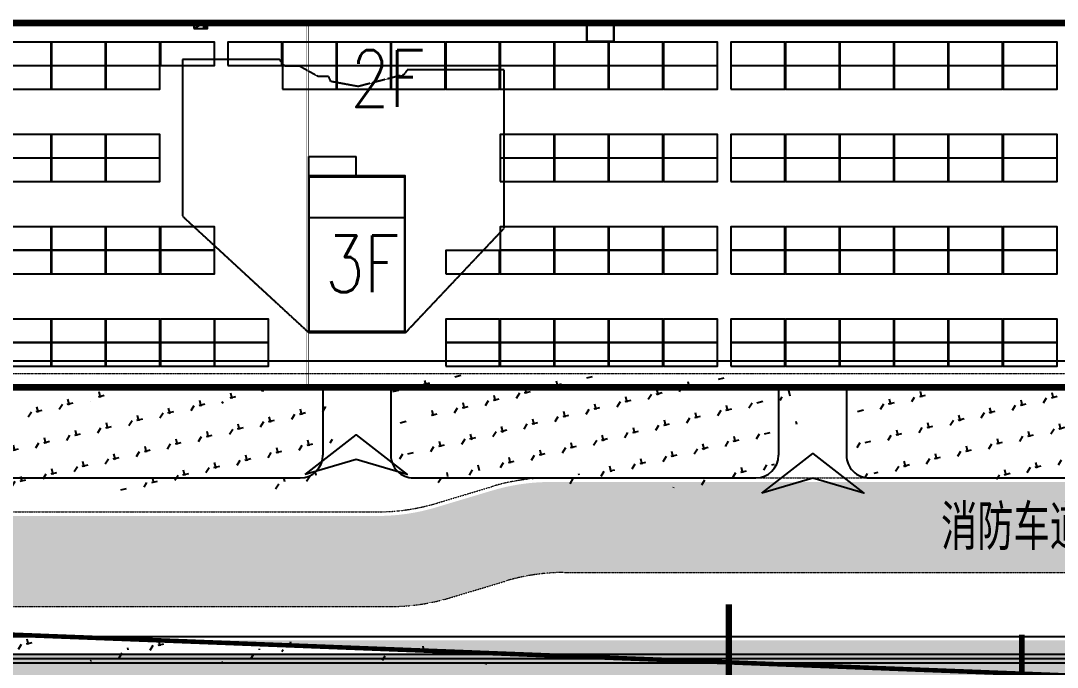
# Model space of a CAD drawing. Header units: metres. Extents: x -330863 to 383137, y -246038 to 314990.
# Drawn here: x -46220 to -436, y -158214 to -129651 of the extents above; entities that cross this region are included whole.
import ezdxf

# ---------------------------------------------------------------- set-up
doc = ezdxf.new("R2010")
doc.units = ezdxf.units.M
for name, pattern in [('DASH', [0.35, 0.25, -0.1]), ('DASHED', [1.524, 1.27, -0.254]), ('DOTE', [2.4200000000000004, 2, -0.2, 0.02, -0.2]), ('HIDDEN', [0.375, 0.25, -0.125]), ('X2', [10, 8, -2])]:
    doc.linetypes.add(name, pattern=pattern)
for name, color, linetype in [('-GRASS', 114, 'Continuous'), ('-建筑轮廓线', 7, 'Continuous'), ('-总图道路', 7, 'Continuous'), ('-文字', 7, 'Continuous'), ('A-fence', 6, 'Continuous'), ('A-landscape', 41, 'Continuous'), ('S_其它', 7, 'Continuous'), ('S市政接口', 7, 'Continuous'), ('农转用2000坐标', 6, 'Continuous'), ('单元区域外轮廓', 7, 'ByLayer'), ('组件', 7, 'ByLayer'), ('逆变器', 7, 'ByLayer'), ('阴影', 8, 'DASHED'), ('障碍物', 7, 'ByLayer')]:
    doc.layers.add(name, color=color, linetype=linetype)
doc.layers.add('DOTE', color=7, linetype='DOTE', lineweight=0)
doc.layers.add('X消防车道', color=6, linetype='HIDDEN', lineweight=18)
doc.styles.add('-hzdxcROMANS', font='ROMANS.shx', dxfattribs={"width": 0.8, "bigfont": 'hztxt.shx'})
doc.styles.add('_HZTXT', font='simplex.shx', dxfattribs={"width": 0.8, "bigfont": 'hztxt.shx'})
doc.linetypes.add('FENCELINE2', pattern='A,0.25,-0.1,[132,ltypeshp.shx,S=0.1,R=0,X=-0.1,Y=0],-0.1,1', length=1.45)
pattern_1 = [(58.51216201923266, (-1970228605.701966, -2547630934.377606), (-329.7050402672918, 1372.037246682207), [264.5806600000001, -1731.010149999999]), (13.51216201923265, (-1970228605.701966, -2547630934.377606), (-329.7052649889981, 1372.038181840949), [264.58066, -1146.516149999998]), (103.5121620192325, (-1970228605.701966, -2547630934.377606), (-1372.038181840949, -329.7052649889981), [264.5806599999999, -1146.516149999997])]

# ---------------------------------------------------------------- blocks, each defined once
blk = doc.blocks.new('*U0')
at = {"layer": '单元区域外轮廓', "color": 2}
for points in [[(-82799.9985204637, -129651.2471556664, 10100), (65100.00312753022, -129651.2471556664, 10100), (65100.00312753022, -145848.7498986721, 10100), (-82799.9985204637, -145848.7498986721, 10100)], [(-82799.9985204637, -129651.2471556664, 10700), (65100.00312753022, -129651.2471556664, 10700), (65100.00312753022, -145848.7498986721, 10700), (-82799.9985204637, -145848.7498986721, 10700)]]:
    blk.add_polyline3d(points, close=True, dxfattribs=at)
at = {"flags": 1}
for tag in ['ground_elevation', 'unit_id', 'unit_name', 'parapet_height', 'is_enable_parapet']:
    blk.add_attdef(tag, (0, 0), '', height=2.5, dxfattribs=at)
blk = doc.blocks.new('*U3', base_point=(30.5, 17.25))
at = {"color": 0}
for p, q in [((0, 0), (61, 34.5)), ((39.7341379310345, 17.4009375), (57.29442528735632, 17.4009375)), ((39.7341379310345, 9.21796875), (57.29442528735632, 9.21796875))]:
    blk.add_line(p, q, dxfattribs=at)
blk.add_lwpolyline([(0, 0), (61, 0), (61, 34.5), (0, 34.5)], close=True, dxfattribs=at)
blk.add_lwpolyline([(3.288390804597701, 25.774375, -0.6815), (11.06063218390805, 28.908125), (17.89333333333333, 22.611875, 0.6815), (25.64103448275863, 25.774375)], format="xyb", dxfattribs=at)
blk = doc.blocks.new('*U354')
at = {"layer": '障碍物', "color": 1}
blk.add_polyline3d([(-33499.99852009118, -136484.8201137781, 10), (-29249.99852031469, -136484.8201137781, 10), (-29249.99852031469, -143384.820112586, 10), (-33499.99852009118, -143384.820112586, 10), (-33499.99852009118, -136484.8201137781, 10)], close=True, dxfattribs=at)
at = {"flags": 1}
for tag in ['shape', 'height']:
    blk.add_attdef(tag, (0, 0), '', height=2.5, dxfattribs=at)
blk = doc.blocks.new('*U1')
at = {"color": 0}
blk.add_polyline3d([(0, 0, 0), (238.4, 0, 0), (238.4, 102.9903112381355, 37.48540770849329), (0, 102.9903112381355, 37.48540770849329)], close=True, dxfattribs=at)
at = {"flags": 1}
for tag in ['voco', 'vmpo', 'mounting-hole-spacing1', 'mounting-hole-spacing2', 'module-material', 'theme', 'silicon-material', 'userid', 'company-name', 'note', 'name', 'panel-width', 'panel-height', 'panel-length', 'pmax', 'id', 'impo', 'isco']:
    blk.add_attdef(tag, (0, 0), '', height=2.5, dxfattribs=at)
blk = doc.blocks.new('A$C163D69A9')
at = {"layer": 'S市政接口'}
for points, const_width in [([(173.6638063651044, 6.279347056988625), (179.5135769024491, -3.271160766948014)], 0.25), ([(168.3393770885304, -9.791230992879717), (161.9288903302513, 0.6747186635620892)], 0.28)]:
    blk.add_lwpolyline(points, dxfattribs=dict(at, const_width=const_width))
at = {"layer": 'S市政接口', "linetype": 'DASH', "ltscale": 0.005, "flags": 1}
for tag, p in [('UNIT', (-40.65508795378264, 255.7747606793419)), ('SPEC', (-40.65493125846842, 255.7745048538782)), ('WHAT', (-40.65477456321239, 255.7742490284145))]:
    blk.add_attdef(tag, p, '', height=0.0003, rotation=31.48782742150578, dxfattribs=at)

msp = doc.modelspace()

# ---------------------------------------------------------------- hatches: boundary and pattern name
at = {"layer": '-GRASS'}
h = msp.add_hatch(dxfattribs=at)
h.set_pattern_fill('GRASS', color=256, scale=500, angle=-31.48783798076735)
h.set_pattern_definition(pattern_1)
h.paths.add_polyline_path([(-33874.98108425411, -150028.749901168, 0.4142084554019896), (-32874.99852041714, -149028.7499007024), (-32874.99852064997, -146028.7499007024), (-58224.99852056847, -146028.7499007024), (-58224.99852056847, -149028.7499007024, 0.4142135623758126), (-57224.99852056848, -150028.749901168)])
h.paths.add_polyline_path([(-62224.99852056848, -150028.7498988397, 0.4142135623745848), (-61224.99852056848, -149028.7498993054), (-61224.99852033564, -146028.7499007024), (-82799.9985204637, -146028.7499007024), (-82799.99852034729, -141178.7501213327), (-86314.6035231743, -141178.7501213327, 0.4401982674904918), (-87310.74319465319, -142266.5325494669), (-87109.0383045352, -144555.4444639198, 0.3886976850019681), (-81132.20027432311, -150028.7498988397)])
h.paths.add_polyline_path([(-82799.99852017267, -129928.7499006092), (-82499.99852018431, -129928.7499006092), (-82499.99852018431, -129828.7499005161), (-87314.7951607802, -129828.7499005161, 0.4402036427241006), (-88310.9332512808, -130916.5502687171), (-87786.60528606037, -136866.532550957, 0.3886976849678648), (-86790.46561446507, -137778.7501237541), (-82799.99852034729, -137778.7501214258)])
h = msp.add_hatch(dxfattribs=at)
h.set_pattern_fill('GRASS', color=256, scale=500, angle=-31.48783798076735)
h.set_pattern_definition(pattern_1)
h.paths.add_polyline_path([(-29874.9985208828, -145848.7499014661), (-29874.9985208828, -148848.749901466, 0.4142135623700673), (-28874.99852076638, -149848.7499005347), (-13749.9985208828, -149848.7499005347, 0.4142135623920794), (-12749.9985208828, -148848.749901466), (-12749.99852094101, -145848.7499014661)])
h = msp.add_hatch(dxfattribs=at)
h.set_pattern_fill('GRASS', color=256, scale=500, angle=-31.48783798076735)
h.set_pattern_definition(pattern_1)
h.paths.add_polyline_path([(10100.0014797342, -150028.749901168), (10100.00147955958, -146028.7499007024), (-9749.998521115633, -146028.7499007024), (-9749.998521115633, -149028.7499007024, 0.4142181302308864), (-8749.982925653458, -150028.749901168)])
h = msp.add_hatch(dxfattribs=at)
h.set_pattern_fill('GRASS', color=256, scale=500, angle=-31.48783798076735)
h.set_pattern_definition(pattern_1)
h.paths.add_polyline_path([(-92999.2250902555, -146065.4422261938), (-93753.69682366494, -146617.273866497), (-92783.3364854427, -157628.7498295493), (-24473.68822444463, -157628.7498309463), (-39999.48386178352, -157028.749901168), (-92033.10980886222, -157028.7498993054)])
h = msp.add_hatch(dxfattribs=at)
h.set_pattern_fill('GRASS', color=256, scale=500, angle=-31.48783798076735)
h.set_pattern_definition(pattern_1)
edge = h.paths.add_edge_path()
edge.add_arc((86400.0014793151, -163028.749903962), 6000.000000465661, 58.51216202256773, 89.99999999913194)
edge.add_line((86400.0014793151, -157028.749903962), (84999.98988135718, -157028.749903962))
edge.add_line((84999.98988135718, -157028.749903962), (84999.9954721448, -161859.3995187618))
edge.add_line((84999.99547226122, -161859.3995187618), (82800.00147962943, -161774.379962422))
edge.add_line((82800.00147933837, -161774.379962422), (82800.00147893094, -166428.7499057315))
edge.add_line((82800.00147893094, -166428.7499057315), (90000.00076054363, -166428.7499089911))
edge.add_line((90000.00076054363, -166428.7499089911), (89533.90687122243, -157912.2435756214))
edge = h.paths.add_edge_path()
edge.add_arc((86400.00147751067, -163028.7499044277), 6000.000001762388, 1.17934904e-08, 58.51216201145086)
edge.add_line((89533.90687122243, -157912.2435756214), (90000.00076054363, -166428.7499089911))
edge.add_line((90000.00076054363, -166428.7499089911), (92400.00147925688, -166428.7499089911))
edge.add_line((92400.00147925688, -166428.7499089911), (92400.00147925688, -163028.749902565))
h.paths.add_polyline_path([(82800.00147933837, -161774.379962422), (82800.00147974584, -157828.7498306669), (77700.0014803512, -157828.7498306669), (77700.00147994375, -158028.7498308532), (-14123.1565820612, -158028.7498308532)], flags=17)
h.paths.add_polyline_path([(84999.98988135718, -157028.749903962), (-39999.48386178352, -157028.749901168), (-24473.68822444463, -157628.7498309463), (77700.0014803512, -157628.749831412), (77700.0014803512, -157828.7498306669), (82800.00147974584, -157828.7498306669), (82800.00147933837, -161774.379962422), (84999.99547226122, -161859.3995187618)])
h.paths.add_polyline_path([(90000.00148703344, -167056.3588061556), (90000.00076071826, -166428.7499089911), (82800.00147893094, -166428.7499057315), (82800.00147933837, -161774.379962422), (-14123.1565820612, -158028.7498308532), (-92948.86249385076, -158028.7498289905), (-92775.77438176145, -159992.9235315136)])
at = {"layer": 'A-landscape', "linetype": 'Continuous'}
h = msp.add_hatch(dxfattribs=at)
h.set_pattern_fill('毛石砌体', color=256, scale=299.9999999999999, angle=-31.48776264195623, style=0)
h.set_pattern_definition([(328.5122373580438, (-1970227838.225398, -2547631204.462406), (6187.806834028878, 1486.958837609646), [1349.999999999995, -3149.999999999999]), (328.5122373580438, (-1970225300.753297, -2547632230.978521), (6187.806834028878, 1486.958837609646), [1124.999999999998, -3374.999999999996]), (328.5122373580438, (-1970225375.101238, -2547631921.588179), (6187.806834028878, 1486.958837609646), [899.9999999999992, -3599.999999999995]), (328.5122373580438, (-1970225938.71009, -2547630257.115272), (6187.806834028878, 1486.958837609646), [674.9999999999995, -674.9999999999995, 899.9999999999992, -2249.999999999996]), (328.5122373580438, (-1970225821.188889, -2547630065.24613), (6187.806834028878, 1486.958837609646), [899.9999999999992, -224.9999999999999, 1124.999999999998, -2249.999999999996]), (328.5122373580438, (-1970227077.926365, -2547628240.078763), (6187.806834028878, 1486.958837609646), [1124.999999999998, -3374.999999999996]), (328.5122373580438, (-1970223314.891472, -2547630281.112419), (6187.806834028878, 1486.958837609646), [1124.999999999998, -3374.999999999996]), (58.51223735804372, (-1970228135.617166, -2547629966.901039), (-1486.958837609646, 6187.806834028878), [674.9999999999994, -3824.999999999996]), (58.51223735804372, (-1970225797.191741, -2547627441.427512), (-1486.958837609646, 6187.806834028878), [450, -4049.999999999996]), (58.51223735804372, (-1970227838.225398, -2547631204.462406), (-1486.958837609646, 6187.806834028878), [674.9999999999994, -3824.999999999996]), (58.51223735804372, (-1970225339.105515, -2547627985.860254), (-1486.958837609646, 6187.806834028878), [224.9999999999999, -4274.999999999994]), (58.51223735804372, (-1970226087.405974, -2547629638.334588), (-1486.958837609646, 6187.806834028878), [674.9999999999994, -3824.999999999996]), (58.51223735804372, (-1970226526.31609, -2547631216.460981), (-1486.958837609646, 6187.806834028878), [1124.999999999997, -3374.999999999995]), (58.51223735804372, (-1970224497.281008, -2547628765.335396), (-1486.958837609646, 6187.806834028878), [674.9999999999994, -3824.999999999996]), (58.51223735804372, (-1970225053.712323, -2547630535.330928), (-1486.958837609646, 6187.806834028878), [899.9999999999991, -3599.999999999995]), (58.51223735804372, (-1970224861.84318, -2547630652.852128), (-1486.958837609646, 6187.806834028878), [899.9999999999991, -3599.999999999995]), (58.51223735804372, (-1970225535.795697, -2547632614.716805), (-1486.958837609646, 6187.806834028878), [450, -4049.999999999996]), (58.51223735804372, (-1970224607.624671, -2547632391.672979), (-1486.958837609646, 6187.806834028878), [1124.999999999997, -3374.999999999995]), (13.51223735804375, (-1970227986.921282, -2547630585.681722), (2350.423994265529, 3837.382829380015), [1909.187999999995, -4454.772899999999]), (13.51223735804375, (-1970227485.661798, -2547630628.85498), (2350.423994265529, 3837.382829380015), [954.5939999999998, -5409.366899999998]), (13.51223735804375, (-1970224466.106323, -2547629575.98522), (2350.423994265529, 3837.382829380015), [1272.792149999999, -5091.168599999996]), (13.51223735804375, (-1970224348.585123, -2547629384.116078), (2350.423994265529, 3837.382829380015), [954.5939999999998, -5409.366899999998]), (103.5122373580437, (-1970225926.711516, -2547628945.205962), (-3837.382829380015, 2350.423994265529), [318.1994999999999, -6045.761399999998]), (103.5122373580437, (-1970227986.921282, -2547630585.681722), (-3837.382829380015, 2350.423994265529), [636.3944999999999, -5727.566399999997]), (103.5122373580437, (-1970226130.579232, -2547630139.594071), (-3837.382829380015, 2350.423994265529), [636.3944999999999, -5727.566399999997]), (103.5122373580437, (-1970224583.627523, -2547629767.854362), (-3837.382829380015, 2350.423994265529), [636.3944999999999, -5727.566399999997]), (103.5122373580437, (-1970222962.327873, -2547629705.504994), (-3837.382829380015, 2350.423994265529), [954.5939999999998, -5409.366899999998]), (103.5122373580437, (-1970223079.849072, -2547629897.374136), (-3837.382829380015, 2350.423994265529), [636.3944999999999, -5727.566399999997]), (103.5122373580437, (-1970223036.675815, -2547629396.114653), (-3837.382829380015, 2350.423994265529), [636.3944999999999, -5727.566399999997]), (103.5122373580437, (-1970226303.272264, -2547632144.632006), (-3837.382829380015, 2350.423994265529), [954.5939999999998, -5409.366899999998]), (355.0772885580437, (-1970223741.803014, -2547630547.329502), (3837.382818168541, -2350.42398528727), [503.0999999999999, -9559.205699999997]), (355.0772885580437, (-1970225288.754722, -2547630919.069213), (3837.382818168541, -2350.42398528727), [503.0999999999999, -9559.205699999997]), (355.0772885580437, (-1970225926.711516, -2547628945.205962), (3837.382818168541, -2350.42398528727), [1006.199999999997, -9056.105699999998]), (355.0772885580437, (-1970225147.236374, -2547628103.381453), (3837.382818168541, -2350.42398528727), [1006.199999999997, -9056.105699999998]), (355.0772885580437, (-1970225734.842374, -2547629062.727162), (3837.382818168541, -2350.42398528727), [1006.199999999997, -9056.105699999998]), (355.0772885580437, (-1970222962.327873, -2547629705.504994), (3837.382818168541, -2350.42398528727), [1006.199999999997, -9056.105699999998]), (355.0772885580437, (-1970227783.053566, -2547629391.293614), (3837.382818168541, -2350.42398528727), [1509.344999999999, -8552.9607]), (355.0772885580437, (-1970227665.532366, -2547629199.424472), (3837.382818168541, -2350.42398528727), [1509.344999999999, -8552.9607]), (355.0772885580437, (-1970226725.362767, -2547627664.471337), (3837.382818168541, -2350.42398528727), [1509.344999999999, -8552.9607]), (31.94718617804375, (-1970224924.192549, -2547629031.552479), (2351.338415779578, 3837.953054879803), [503.0999999999996, -9559.199999999992]), (31.94718617804375, (-1970223314.891472, -2547630281.112419), (2351.338415779578, 3837.953054879803), [503.0999999999996, -6036.599999999995, 1006.199999999996, -2515.499999999997]), (31.94718617804375, (-1970223933.672156, -2547630429.808304), (2350.423982255934, 3837.382824745177), [1006.199999999996, -9056.105699999995]), (31.94718617804375, (-1970226001.059458, -2547628635.815621), (2350.423982255934, 3837.382824745177), [1006.199999999996, -9056.105699999995]), (31.94718617804375, (-1970226192.928599, -2547628518.29442), (2350.423982255934, 3837.382824745177), [1006.199999999996, -9056.105699999995]), (31.94718617804375, (-1970224614.802207, -2547628957.204536), (2350.423982255934, 3837.382824745177), [1509.344999999998, -8552.960699999992]), (85.07728855804373, (-1970226161.753916, -2547629328.944246), (2350.423985287269, 3837.382818168541), [503.0999999999998, -9559.205699999997]), (85.07728855804373, (-1970223902.497472, -2547631240.458128), (2350.423985287269, 3837.382818168541), [503.0999999999998, -9559.205699999997]), (85.07728855804373, (-1970225375.101238, -2547631921.588179), (2350.423985287269, 3837.382818168541), [1006.199999999997, -9056.105699999996]), (85.07728855804373, (-1970225449.449179, -2547631612.197838), (2350.423985287269, 3837.382818168541), [1006.199999999997, -9056.105699999996]), (85.07728855804373, (-1970223420.414098, -2547629161.072252), (2350.423985287269, 3837.382818168541), [1006.199999999997, -9056.105699999996]), (85.07728855804373, (-1970227665.532366, -2547629199.424472), (2350.423985287269, 3837.382818168541), [1006.199999999997, -9056.105699999996]), (85.07728855804373, (-1970226687.010547, -2547631909.589604), (2350.423985287269, 3837.382818168541), [1509.344999999996, -8552.960699999998]), (121.9471861780437, (-1970223933.672156, -2547630429.808304), (-3837.382824745177, 2350.423982255937), [1006.199999999997, -9056.105699999998]), (121.9471861780437, (-1970223859.324214, -2547630739.198645), (-3837.382824745177, 2350.423982255937), [1006.199999999997, -9056.105699999998]), (121.9471861780437, (-1970227912.57334, -2547630895.072064), (-3837.382824745177, 2350.423982255937), [503.0999999999998, -9559.205699999997]), (121.9471861780437, (-1970225821.188889, -2547630065.24613), (-3837.382824745177, 2350.423982255937), [503.0999999999998, -9559.205699999997]), (121.9471861780437, (-1970224348.585123, -2547629384.116078), (-3837.382824745177, 2350.423982255937), [503.0999999999998, -9559.205699999997])])
h.paths.add_polyline_path([(-92783.33648596657, -157628.7498309463), (-92950.40961703984, -157811.1933440156), (-92931.23797216453, -158028.7498289905), (77700.00148011837, -158028.7498308532), (77700.0014803512, -157628.749831412)])
at = {"layer": 'X消防车道'}
h = msp.add_hatch(dxfattribs=at)
h.set_pattern_fill('DOTS', color=8, scale=1000, angle=-31.48783798076735)
h.set_pattern_definition([(328.5121620192327, (-1970228605.701966, -2547630934.377606), (1506.050284478311, 939.1527315207007), [0, -1587.499999999999])])
h.paths.add_polyline_path([(-93210.31932864338, -143669.9816289544, 0.388696347810305), (-80260.50890044775, -155528.7499007024), (-29868.25021682074, -155528.749902565, 0.0729934230257984), (-27282.11924788542, -155149.1864708438), (-24812.54212517292, -154408.3133338205, -0.0729934230209538), (-22226.41115623759, -154028.7499007024), (83399.93261551949, -154028.749902565, -0.414215405250258), (92399.99996935017, -163028.7391755916), (92400.01187910326, -173021.7107695714), (96400.0120633305, -173176.2576506659), (96399.99996935017, -163028.7344095483, 0.4142203272388091), (83399.6842201473, -150028.7499058246), (-22813.48650954664, -150028.749903962, 0.0729934230411844), (-25399.61747935508, -150408.3133356832), (-27869.19458594406, -151149.1864689812, -0.0729934230362219), (-30455.32555586891, -151528.7499007024), (-80260.50890015671, -151528.7499007024, -0.3886976849728412), (-89225.76594498008, -143318.7917464599), (-114666.7633144511, 145381.2082974985, -0.4401982675162612), (-105701.5062695695, 155171.2501437217), (85999.68118983321, 155171.2501404621, -0.414210992521494), (94999.68118930935, 146171.3291063718, -0.1414481113697162), (96999.68118965859, 153099.4533711858, 0.2576703992202549), (85999.5199388382, 159171.2501390651), (-105701.6028190823, 159171.2501441874, 0.4401960510058327), (-118651.3220010651, 145030.0785886869)])

# ---------------------------------------------------------------- linework, layer by layer
at = {"layer": '-建筑轮廓线'}
for p, q in [((-33499.99852035893, -136548.749900721, 10100), (-33499.99852035893, -135648.7499008141, 10100)), ((-33499.99852035893, -135648.7499008141, 10100), (-31399.99852096429, -135648.7499008141, 10100)), ((-31399.99852096429, -136548.749900721, 10100), (-31399.99852096429, -135648.7499008141, 10100)), ((-33499.99852006789, -138348.7499005347, 10100), (-29249.99852035893, -138348.7499005347, 10100))]:
    msp.add_line(p, q, dxfattribs=at)
at = {"layer": '-建筑轮廓线', "elevation": 10100}
for points, const_width in [([(88500.00148354098, 145851.2500959262), (-88499.99851645902, 145851.2500991858), (-88499.99852024252, -112948.7499006279), (-82499.99852018431, -112948.7499006279), (-82499.99852035893, -129748.7499009073), (-82799.99852034729, -129748.7499009073), (-82799.9985204637, -145848.7499005347), (65100.00147932674, -145848.7499023974), (65100.00147955958, -129748.7499027699), (64800.00147962942, -129748.7499027699), (64800.00148032791, -93848.74988470227), (88500.00148004852, -93848.74988563359)], 300), ([(-20020.35078417743, -129748.7499013729), (-20020.3507831879, -130568.7499026023), (-21220.35078453831, -130568.7499044649), (-21220.35078535322, -129748.7499013729)], 100), ([(-33499.99852041714, -143384.8201127909), (-33499.99852035893, -136548.749900721), (-29249.99852035893, -136548.749900721), (-29249.99852035893, -143384.8201127909)], 100)]:
    msp.add_lwpolyline(points, close=True, dxfattribs=dict(at, const_width=const_width))
for points, const_width in [([(65100.00147955958, -129748.7499027699), (-82499.99852018431, -129748.7499009073)], 300), ([(-33599.99852016103, -129688.749901317), (-33599.99852056848, -145848.7499014661)], 20), ([(-33499.99852018431, -129688.749901317), (-33499.99852041714, -145848.7499014661)], 20)]:
    msp.add_lwpolyline(points, dxfattribs=dict(at, const_width=const_width))
at = {"layer": '-总图道路'}
for p, q in [((-32874.99852064997, -145848.7499014661, 10100), (-32874.99852064997, -148848.7499023974, 10100)), ((-29874.9985208828, -145848.7499014661, 10100), (-29874.9985208828, -148848.749901466, 10100)), ((-12749.99852105742, -145848.7499014661, 10099.99999999999), (-12749.99852064997, -148848.749901466, 10099.99999999999)), ((-9749.998521348462, -145848.7499014661, 10100), (-9749.998521348462, -148848.7499023974, 10100)), ((-57224.99852068489, -149848.7499005347, 10100), (-33874.99852076639, -149848.7499005347, 10100)), ((-28874.99852094101, -149848.7499005347, 10100), (-13749.9985208828, -149848.7499005347, 10100)), ((-8749.998521232046, -149848.7499005347, 10100), (43025.00147902406, -149848.7499037944, 10100)), ((-92048.97187807132, -156848.7499005347, 10100), (86400.0014793151, -156848.7499037944, 10100))]:
    msp.add_line(p, q, dxfattribs=at)
at = {"layer": '-总图道路', "elevation": 10100}
for points in [[(-32874.99852064997, -145848.7499014661), (-29874.9985208828, -145848.7499014661)], [(-12749.99852094101, -145848.7499014661), (-9749.998521581292, -145848.7499014661)]]:
    msp.add_lwpolyline(points, dxfattribs=at)
at = {"layer": '-总图道路'}
for centre, start, end in [((-33874.99852076639, -148848.749901466, 10100), 270.0000000100052, 0), ((-28874.99852076638, -148848.749901466, 10100), 180, 270.0000000100052), ((-13749.9985208828, -148848.749901466, 10100), 270.0000000100052, 0), ((-8749.998521232046, -148848.7499023974, 10100), 180, 270.0000000100052)]:
    msp.add_arc(centre, 1000, start, end, dxfattribs=at)
at = {"layer": 'A-fence', "linetype": 'FENCELINE2', "ltscale": 0.0025}
msp.add_line((-92966.4870824758, -157828.7498292699, 10100), (82800.00147922197, -157828.7498306669, 10100), dxfattribs=at)
at = {"layer": 'A-landscape', "linetype": 'Continuous'}
for p, q in [((-92783.33648538448, -157628.7498295493, 10100), (77700.00148052583, -157628.749831412, 10100)), ((77700.00147994375, -158028.7498308532, 10100), (-93149.63754603874, -158028.7498289905, 10100))]:
    msp.add_line(p, q, dxfattribs=at)
at = {"layer": 'DOTE', "ltscale": 0.0015}
msp.add_line((64300.00147933839, -145248.7499027699, 10100), (-81999.99852105742, -145248.7499013729, 10100), dxfattribs=at)
at = {"layer": 'S_其它', "elevation": 10100.00000757431}
for points in [[(-33654.62759168568, -149694.2241695034), (-31404.62731973949, -147952.3484395142), (-29154.62748429255, -149694.2241709004), (-31404.62755949684, -149041.0207514907), (-33654.62759168568, -149694.2241695034)], [(-13483.505977399, -150516.4282061415), (-11233.50570556923, -148774.552476618), (-8983.505869889455, -150516.4282080042), (-11233.50594509375, -149863.2247890602), (-13483.505977399, -150516.4282061415)]]:
    msp.add_lwpolyline(points, dxfattribs=at)
at = {"layer": 'X消防车道', "color": 8, "ltscale": 0.01, "elevation": 10100}
for points in [[(-80260.50890038954, -151348.7499005347), (-30455.32555604354, -151348.7499014661, 0.0729934230354013), (-27869.19458664255, -150969.1864688136), (-25399.61747947149, -150228.3133364469, -0.0729934230483001), (-22813.48650954664, -149848.7499037944), (86000.02348685171, -149848.7499061227)], [(-80260.50890056416, -155528.7499007024), (-29868.25021676254, -155528.749902565, 0.0729934230320857), (-27282.11924736155, -155149.1864708438), (-24812.54212575499, -154408.3133342862, -0.0729934230267831), (-22226.41115623759, -154028.7499007024), (83400.05399566377, -154028.749903962)]]:
    msp.add_lwpolyline(points, format="xyb", dxfattribs=at)
at = {"layer": '农转用2000坐标', "color": 5, "linetype": 'X2', "ltscale": 0.001, "const_width": 200, "elevation": 10100}
msp.add_lwpolyline([(84999.5837552729, 193872.906665951), (-118528.8170893304, 189207.1208154596), (-88181.69460986741, -155166.7311208509), (84999.99547226122, -161859.3995187618)], close=True, dxfattribs=at)
at = {"layer": '单元区域外轮廓', "elevation": 10100}
msp.add_lwpolyline([(-82799.9985204637, -129651.247155685), (65100.00312753487, -129651.247155685), (65100.00312753487, -145848.7498986721), (-82799.9985204637, -145848.7498986721)], close=True, dxfattribs=at)
at = {"layer": '阴影', "linetype": 'DASHED'}
for points in [[(-82742.919921875, -129728.61328125, 10100.99975585937), (-82742.919921875, -145811.5234375, 10100.99975585937), (65069.1015625, -145811.5234375, 10100.99975585937), (65069.1015625, -129654.16015625, 10100.99975585937), (63858.1884765625, -129654.16015625, 10100.99975585937), (63858.1884765625, -144694.6484375, 10100.99975585937), (-81774.19433593749, -144694.6484375, 10100.99975585937), (-81774.18457031249, -129654.16015625, 10100.99975585937), (-82742.919921875, -129728.61328125, 10100.99975585937)], [(-39069.34814453125, -131366.689453125, 10100.99975585937), (-39069.35302734375, -138291.26953125, 10100.99975585937), (-33499.16015625, -143428.8671875, 10100.99975585937), (-29220.60302734375, -143428.8671875, 10100.99975585937), (-24861.32080078125, -138812.48046875, 10100.99975585937), (-24861.31103515625, -131813.4375, 10100.99975585937), (-29139.873046875, -131813.4375, 10100.99975585937), (-29301.32080078125, -132036.806640625, 10100.99975585937), (-31319.51171875, -132558.017578125, 10100.99975585937), (-32530.42236328125, -132334.638671875, 10100.99975585937), (-32611.15478515625, -132111.26953125, 10100.99975585937), (-33095.51513671875, -132111.26953125, 10100.99975585937), (-33902.7880859375, -131664.521484375, 10100.99975585937), (-34548.61328125, -131664.521484375, 10100.99975585937), (-34790.79345703125, -131366.689453125, 10100.99975585937), (-39069.34814453125, -131366.689453125, 10100.99975585937)]]:
    msp.add_polyline3d(points, close=True, dxfattribs=at)
at = {"layer": '障碍物', "color": 1, "elevation": 12700}
msp.add_lwpolyline([(-33499.99852018431, -136484.8201138153), (-29249.99852035893, -136484.8201138153), (-29249.99852035893, -143384.8201127909), (-33499.99852018431, -143384.8201127909), (-33499.99852018431, -136484.8201138153)], dxfattribs=at)

# ---------------------------------------------------------------- block references
at = {"layer": 'S市政接口', "xscale": 1000, "yscale": 1000, "zscale": 1000, "rotation": 328.5121620192327}
msp.add_blockref('A$C163D69A9', (-153376.9796666433, -71425.8133045584, 10100), dxfattribs=at)
at = {"layer": '单元区域外轮廓'}
msp.add_blockref('*U0', (0, 0), dxfattribs=at)
at = {"layer": '组件', "color": 5, "xscale": 10, "yscale": 10, "zscale": 10}
for p in [(-47261.99999999998, -131622.65296064, 10991.69447624), (-44857.99999999998, -131622.65296064, 10991.69447624), (-42454, -131622.65296064, 10991.69447624), (-40049.99999999999, -131622.65296064, 10991.69447624), (-37066, -131622.65296064, 10991.69447624), (-34662, -131622.65296064, 10991.69447624), (-32258, -131622.65296064, 10991.69447624), (-29854, -131622.65296064, 10991.69447624), (-27449.99999999999, -131622.65296064, 10991.69447624), (-25045.99999999999, -131622.65296064, 10991.69447624), (-22641.99999999999, -131622.65296064, 10991.69447624), (-20238, -131622.65296064, 10991.69447624), (-17833.99999999999, -131622.65296064, 10991.69447624), (-14850, -131622.65296064, 10991.69447624), (-12446, -131622.65296064, 10991.69447624), (-10041.99999999999, -131622.65296064, 10991.69447624), (-7638.000000000002, -131622.65296064, 10991.69447624), (-5233.999999999997, -131622.65296064, 10991.69447624), (-2830, -131622.65296064, 10991.69447624), (-47261.99999999998, -132671.34992456, 10610), (-44857.99999999998, -132671.34992456, 10610), (-42454, -132671.34992456, 10610), (-34662, -132671.34992456, 10610), (-32258, -132671.34992456, 10610), (-29854, -132671.34992456, 10610), (-27449.99999999999, -132671.34992456, 10610), (-25045.99999999999, -132671.34992456, 10610), (-22641.99999999999, -132671.34992456, 10610), (-20238, -132671.34992456, 10610), (-17833.99999999999, -132671.34992456, 10610), (-14850, -132671.34992456, 10610), (-12446, -132671.34992456, 10610), (-10041.99999999999, -132671.34992456, 10610), (-7638.000000000002, -132671.34992456, 10610), (-5233.999999999997, -132671.34992456, 10610), (-2830, -132671.34992456, 10610), (-47261.99999999998, -135701.25303608, 10991.69447624), (-44857.99999999998, -135701.25303608, 10991.69447624), (-42454, -135701.25303608, 10991.69447624), (-25045.99999999999, -135701.25303608, 10991.69447624), (-22641.99999999999, -135701.25303608, 10991.69447624), (-20238, -135701.25303608, 10991.69447624), (-17833.99999999999, -135701.25303608, 10991.69447624), (-14850, -135701.25303608, 10991.69447624), (-12446, -135701.25303608, 10991.69447624), (-10041.99999999999, -135701.25303608, 10991.69447624), (-7638.000000000002, -135701.25303608, 10991.69447624), (-5233.999999999997, -135701.25303608, 10991.69447624), (-2830, -135701.25303608, 10991.69447624), (-47261.99999999998, -136749.95, 10610), (-44857.99999999998, -136749.95, 10610), (-42454, -136749.95, 10610), (-25045.99999999999, -136749.95, 10610), (-22641.99999999999, -136749.95, 10610), (-20238, -136749.95, 10610), (-17833.99999999999, -136749.95, 10610), (-14850, -136749.95, 10610), (-12446, -136749.95, 10610), (-10041.99999999999, -136749.95, 10610), (-7638.000000000002, -136749.95, 10610), (-5233.999999999997, -136749.95, 10610), (-2830, -136749.95, 10610), (-47261.99999999998, -139779.85311152, 10991.69447624), (-44857.99999999998, -139779.85311152, 10991.69447624), (-42454, -139779.85311152, 10991.69447624), (-40049.99999999999, -139779.85311152, 10991.69447624), (-25045.99999999999, -139779.85311152, 10991.69447624), (-22641.99999999999, -139779.85311152, 10991.69447624), (-20238, -139779.85311152, 10991.69447624), (-17833.99999999999, -139779.85311152, 10991.69447624), (-14850, -139779.85311152, 10991.69447624), (-12446, -139779.85311152, 10991.69447624), (-10041.99999999999, -139779.85311152, 10991.69447624), (-7638.000000000002, -139779.85311152, 10991.69447624), (-5233.999999999997, -139779.85311152, 10991.69447624), (-2830, -139779.85311152, 10991.69447624), (-47261.99999999998, -140828.55007544, 10610), (-44857.99999999998, -140828.55007544, 10610), (-42454, -140828.55007544, 10610), (-40049.99999999999, -140828.55007544, 10610), (-27449.99999999999, -140828.55007544, 10610), (-25045.99999999999, -140828.55007544, 10610), (-22641.99999999999, -140828.55007544, 10610), (-20238, -140828.55007544, 10610), (-17833.99999999999, -140828.55007544, 10610), (-14850, -140828.55007544, 10610), (-12446, -140828.55007544, 10610), (-10041.99999999999, -140828.55007544, 10610), (-7638.000000000002, -140828.55007544, 10610), (-5233.999999999997, -140828.55007544, 10610), (-2830, -140828.55007544, 10610), (-47261.99999999998, -143858.45318696, 10991.69447624), (-44857.99999999998, -143858.45318696, 10991.69447624), (-42454, -143858.45318696, 10991.69447624), (-40049.99999999999, -143858.45318696, 10991.69447624), (-37666, -143858.45318696, 10991.69447624), (-27449.99999999999, -143858.45318696, 10991.69447624), (-25045.99999999999, -143858.45318696, 10991.69447624), (-22641.99999999999, -143858.45318696, 10991.69447624), (-20238, -143858.45318696, 10991.69447624), (-17833.99999999999, -143858.45318696, 10991.69447624), (-14850, -143858.45318696, 10991.69447624), (-12446, -143858.45318696, 10991.69447624), (-10041.99999999999, -143858.45318696, 10991.69447624), (-7638.000000000002, -143858.45318696, 10991.69447624), (-5233.999999999997, -143858.45318696, 10991.69447624), (-2830, -143858.45318696, 10991.69447624), (-47261.99999999998, -144907.15015088, 10610), (-44857.99999999998, -144907.15015088, 10610), (-42454, -144907.15015088, 10610), (-40049.99999999999, -144907.15015088, 10610), (-37666, -144907.15015088, 10610), (-27449.99999999999, -144907.15015088, 10610), (-25045.99999999999, -144907.15015088, 10610), (-22641.99999999999, -144907.15015088, 10610), (-20238, -144907.15015088, 10610), (-17833.99999999999, -144907.15015088, 10610), (-14850, -144907.15015088, 10610), (-12446, -144907.15015088, 10610), (-10041.99999999999, -144907.15015088, 10610), (-7638.000000000002, -144907.15015088, 10610), (-5233.999999999997, -144907.15015088, 10610), (-2830, -144907.15015088, 10610)]:
    msp.add_blockref('*U1', p, dxfattribs=at)
at = {"layer": '逆变器', "xscale": 10, "yscale": 10, "zscale": 10}
msp.add_blockref('*U3', (-38269.5925925926, -129823.7471556663, 10615), dxfattribs=at)
at = {"layer": '障碍物'}
msp.add_blockref('*U354', (0, 0), dxfattribs=at)

# ---------------------------------------------------------------- texts
at = {"layer": '-文字', "linetype": 'Continuous', "style": '_HZTXT', "width": 0.8}
for s, p in [('2F', (-31647.15691824444, -133458.5067139193, 10100)), ('3F', (-32761.35258929338, -141640.1214989088, 10100))]:
    msp.add_text(s, height=2500, rotation=359.9999389285039, dxfattribs=at).set_placement(p)
at = {"layer": 'X消防车道', "color": 8, "linetype": 'DASH', "ltscale": 0.01, "style": '-hzdxcROMANS', "width": 0.8}
msp.add_text('消防车道', height=2000, dxfattribs=at).set_placement((-5569.79884003289, -153032.6397738606, 10100.00000031242))

doc.saveas('drawing.dxf')
